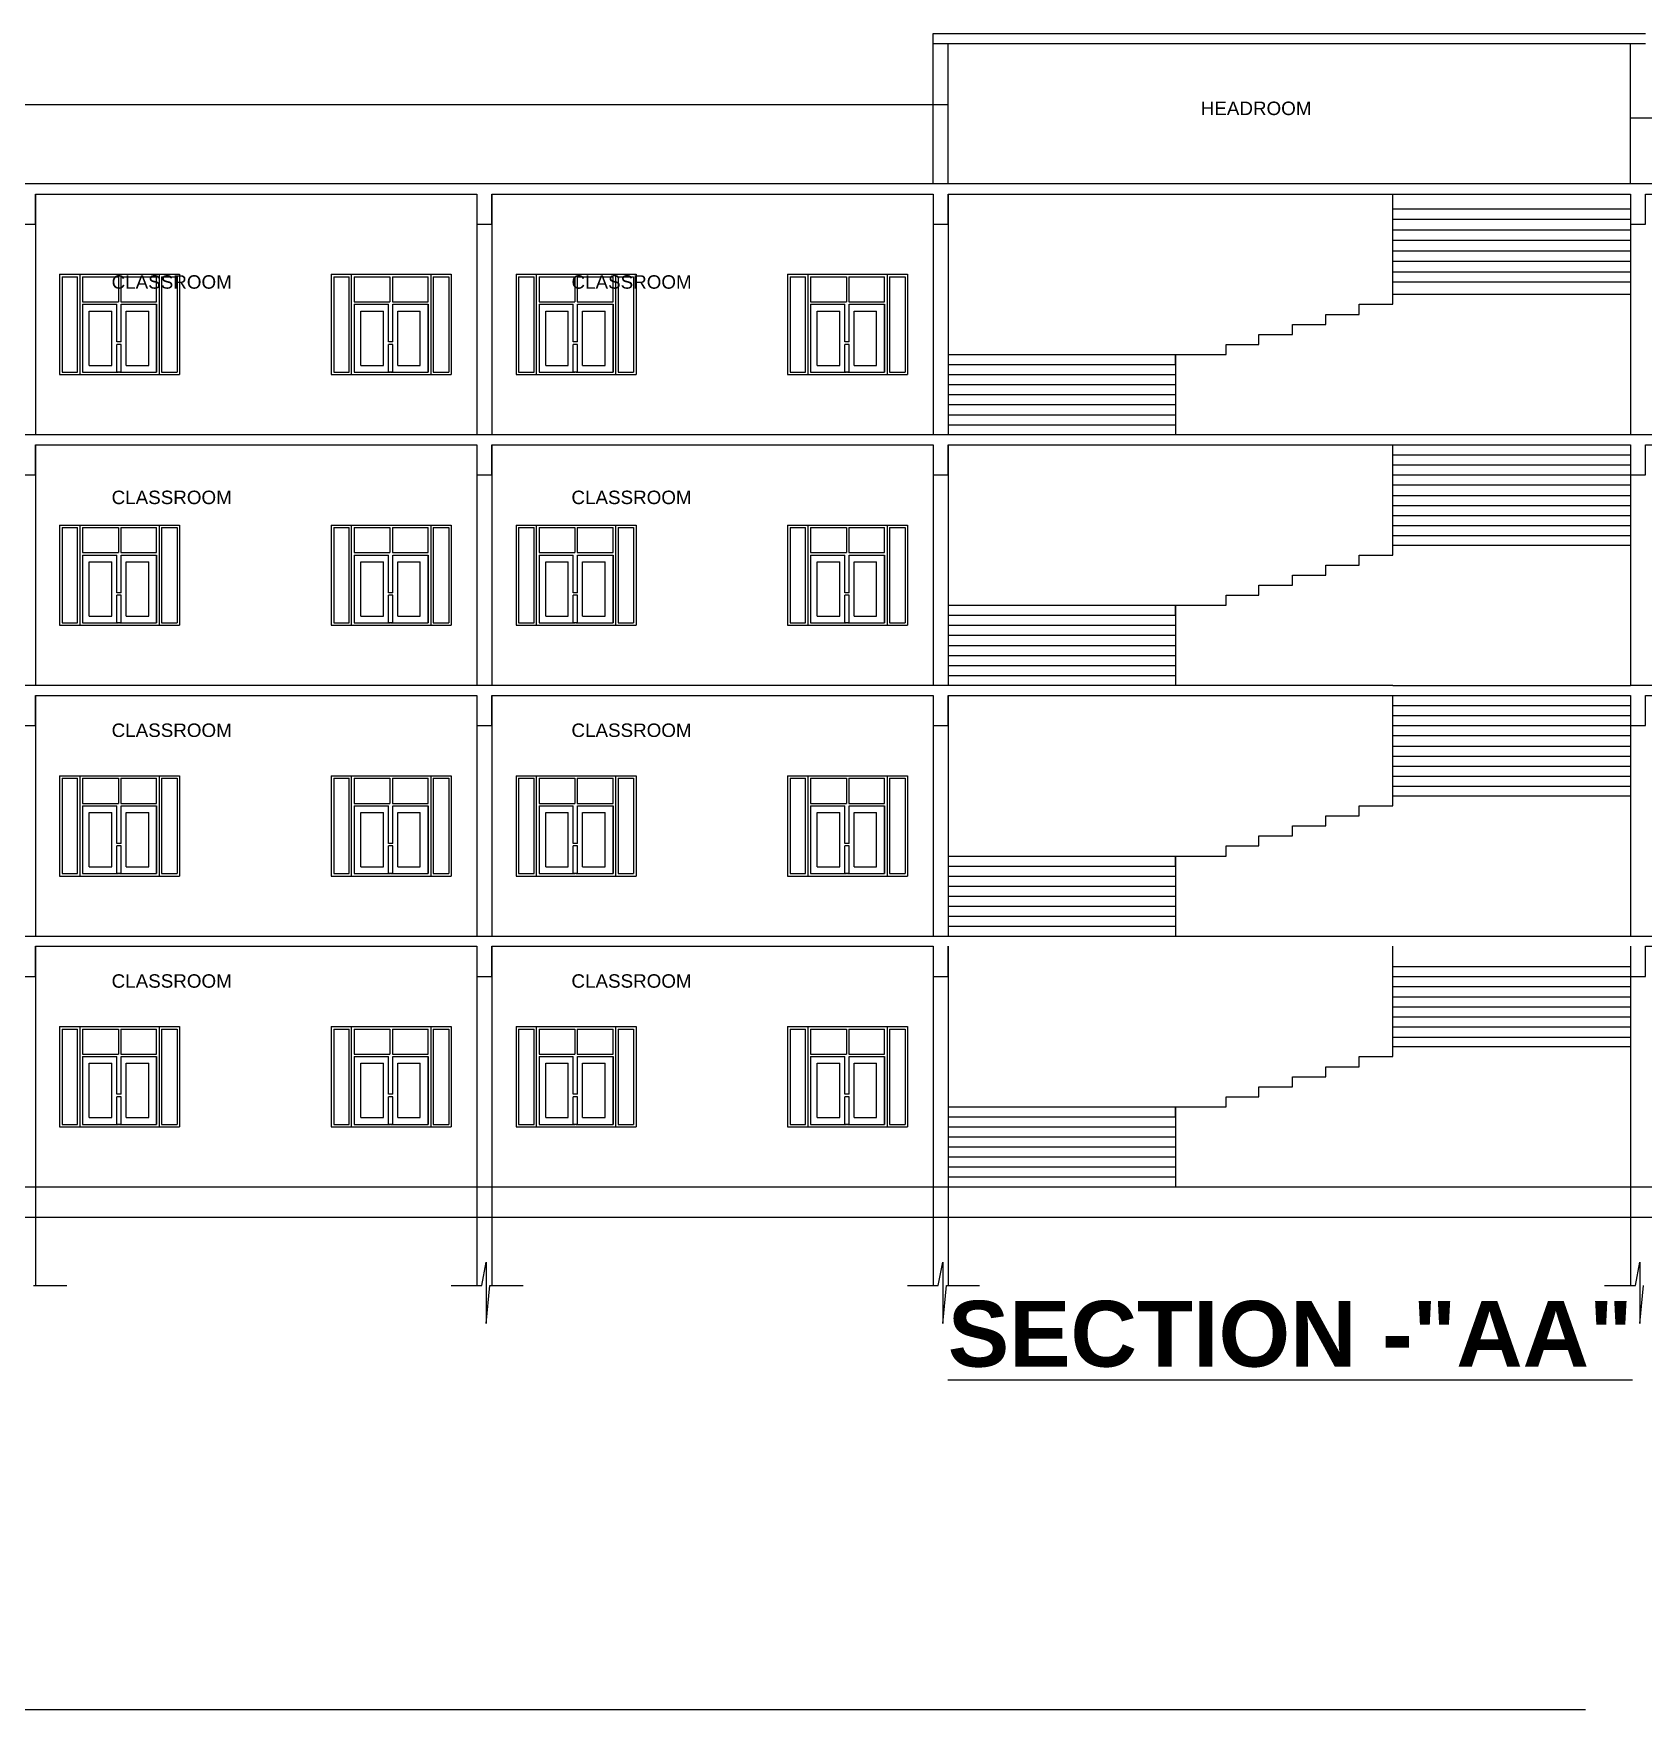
# Model space of a CAD drawing. Header units: metres. Extents: x -1744 to -758, y -4183 to -3914.
# Drawn here: x -857.56 to -833.1, y -4142.63 to -4117.16 of the extents above; entities that cross this region are included whole.
import ezdxf

# ---------------------------------------------------------------- set-up
doc = ezdxf.new("R2010")
doc.units = ezdxf.units.M
for name, color, linetype in [('B-FURNITURE', 22, 'Continuous'), ('TEXT', 7, 'Continuous'), ('TEXT @ 1', 7, 'Continuous'), ('WALL', 7, 'Continuous'), ('WINDOW', 215, 'Continuous')]:
    doc.layers.add(name, color=color, linetype=linetype)
doc.styles.add('STYLE1', font='arial.ttf')
doc.styles.add('TITLE', font='arialbd.ttf')

# ---------------------------------------------------------------- blocks, each defined once
blk = doc.blocks.new('A$C1C9B1590')
for p, q in [((761.594, 63.513), (761.594, 65.799)), ((761.594, 65.799), (772.414, 65.799)), ((761.594, 65.646), (772.414, 65.646)), ((761.822, 63.513), (761.822, 65.646)), ((772.185, 63.513), (772.185, 65.646)), ((747.954, 63.36), (747.954, 59.703)), ((754.659, 63.36), (754.659, 59.703)), ((754.888, 63.36), (754.888, 59.703)), ((761.594, 63.36), (761.593, 59.703)), ((761.822, 63.36), (761.822, 59.703)), ((768.574, 61.829), (768.574, 63.36)), ((772.185, 63.36), (772.185, 59.703)), ((768.574, 63.137), (772.185, 63.137)), ((768.574, 62.977), (772.185, 62.977)), ((768.574, 62.977), (772.185, 62.977)), ((768.574, 62.817), (772.185, 62.817)), ((768.574, 62.817), (772.185, 62.817)), ((768.574, 62.658), (772.185, 62.658)), ((768.574, 62.658), (772.185, 62.658)), ((768.574, 62.498), (772.185, 62.498)), ((768.574, 62.498), (772.185, 62.498)), ((768.574, 62.338), (772.185, 62.338)), ((768.574, 62.338), (772.185, 62.338)), ((768.574, 62.178), (772.185, 62.178)), ((768.574, 62.026), (772.185, 62.026)), ((761.822, 60.922), (765.277, 60.922)), ((765.277, 60.922), (765.277, 59.703)), ((761.822, 60.769), (765.277, 60.769)), ((761.822, 60.617), (765.277, 60.617)), ((761.822, 60.465), (765.277, 60.465)), ((761.822, 60.312), (765.277, 60.312)), ((761.822, 60.16), (765.277, 60.16)), ((761.822, 60.007), (765.277, 60.007)), ((761.822, 59.855), (765.277, 59.855)), ((747.954, 59.55), (747.954, 55.893)), ((754.659, 59.55), (754.659, 55.893)), ((754.888, 59.55), (754.888, 55.893)), ((761.593, 59.55), (761.593, 55.893)), ((761.822, 59.55), (761.822, 55.893)), ((768.574, 58.019), (768.574, 59.55)), ((768.574, 59.398), (772.185, 59.398)), ((772.185, 59.55), (772.185, 55.893)), ((768.574, 59.245), (772.185, 59.245)), ((768.574, 59.093), (772.185, 59.093)), ((768.574, 58.941), (772.185, 58.941)), ((768.574, 58.781), (772.185, 58.781)), ((768.574, 58.628), (772.185, 58.628)), ((768.574, 58.476), (772.185, 58.476)), ((768.574, 58.324), (772.185, 58.324)), ((768.574, 58.171), (772.185, 58.171)), ((761.822, 57.112), (765.277, 57.112)), ((765.277, 57.112), (765.277, 55.893)), ((761.822, 56.959), (765.277, 56.959)), ((761.822, 56.807), (765.277, 56.807)), ((761.822, 56.655), (765.277, 56.655)), ((761.822, 56.502), (765.277, 56.502)), ((761.822, 56.35), (765.277, 56.35)), ((761.822, 56.197), (765.277, 56.197)), ((761.822, 56.045), (765.277, 56.045)), ((768.574, 55.893), (772.185, 55.893)), ((747.954, 55.74), (747.954, 52.083)), ((754.659, 55.74), (754.659, 52.083)), ((754.888, 55.74), (754.888, 52.083)), ((761.593, 55.74), (761.593, 52.083)), ((761.822, 55.74), (761.822, 52.083)), ((761.822, 55.74), (768.574, 55.74)), ((768.574, 54.209), (768.574, 55.74)), ((768.574, 55.74), (772.185, 55.74)), ((768.574, 55.588), (772.185, 55.588)), ((772.185, 55.74), (772.185, 52.083)), ((768.574, 55.435), (772.185, 55.435)), ((768.574, 55.283), (772.185, 55.283)), ((768.574, 55.131), (772.185, 55.131)), ((768.574, 54.971), (772.185, 54.971)), ((768.574, 54.818), (772.185, 54.818)), ((768.574, 54.666), (772.185, 54.666)), ((768.574, 54.514), (772.185, 54.514)), ((768.574, 54.361), (772.185, 54.361)), ((761.822, 53.302), (765.277, 53.302)), ((765.277, 53.302), (765.277, 52.083)), ((761.822, 53.149), (765.277, 53.149)), ((761.822, 53.149), (761.822, 52.083)), ((761.822, 52.997), (765.277, 52.997)), ((761.822, 52.845), (765.277, 52.845)), ((761.822, 52.692), (765.277, 52.692)), ((761.822, 52.54), (765.277, 52.54)), ((761.822, 52.387), (765.277, 52.387)), ((761.822, 52.235), (765.277, 52.235)), ((713.892, 52.083), (822.401, 52.083)), ((747.954, 52.083), (754.659, 52.083)), ((754.888, 52.083), (761.593, 52.083)), ((761.822, 52.083), (772.185, 52.083)), ((747.954, 51.93), (747.954, 46.778)), ((754.659, 51.93), (754.659, 46.778)), ((754.888, 51.93), (754.888, 46.778)), ((761.593, 51.93), (761.593, 46.778)), ((761.822, 51.93), (761.822, 46.778)), ((768.574, 50.399), (768.574, 51.93)), ((772.185, 51.93), (772.185, 46.778)), ((768.574, 51.625), (772.185, 51.625)), ((768.574, 51.473), (772.185, 51.473)), ((768.574, 51.321), (772.185, 51.321)), ((768.574, 51.161), (772.185, 51.161)), ((768.574, 51.008), (772.185, 51.008)), ((768.574, 50.856), (772.185, 50.856)), ((768.574, 50.704), (772.185, 50.704)), ((768.574, 50.551), (772.185, 50.551)), ((761.822, 49.492), (765.277, 49.492)), ((765.277, 49.492), (765.277, 48.273)), ((761.822, 49.339), (765.277, 49.339)), ((761.822, 49.339), (761.822, 48.273)), ((761.822, 49.187), (765.277, 49.187)), ((761.822, 49.035), (765.277, 49.035)), ((761.822, 48.882), (765.277, 48.882)), ((761.822, 48.73), (765.277, 48.73)), ((761.822, 48.577), (765.277, 48.577)), ((761.822, 48.425), (765.277, 48.425)), ((713.892, 48.273), (822.401, 48.273)), ((747.954, 48.273), (754.659, 48.273)), ((754.888, 48.273), (761.593, 48.273)), ((761.822, 48.273), (772.185, 48.273)), ((711.176, 47.813), (822.172, 47.813)), ((754.736, 46.778), (754.804, 47.133)), ((754.804, 47.133), (754.804, 46.197)), ((761.671, 46.778), (761.738, 47.133)), ((761.738, 47.133), (761.738, 46.197)), ((772.262, 46.778), (772.33, 47.133)), ((772.33, 47.133), (772.33, 46.197)), ((747.925, 46.778), (748.431, 46.778)), ((754.268, 46.778), (754.736, 46.778)), ((754.804, 46.197), (754.858, 46.778)), ((754.859, 46.778), (755.365, 46.778)), ((761.202, 46.778), (761.671, 46.778)), ((761.738, 46.197), (761.793, 46.778)), ((761.793, 46.778), (762.299, 46.778)), ((771.794, 46.778), (772.262, 46.778)), ((772.33, 46.197), (772.384, 46.778)), ((712.984, 40.334), (771.505, 40.334))]:
    blk.add_line(p, q)
for points in [[(761.822, 64.713), (720.217, 64.713)], [(815.848, 64.513), (772.185, 64.513)], [(747.725, 62.903), (747.954, 62.903), (747.954, 63.36), (754.659, 63.36), (754.659, 62.903), (754.888, 62.903), (754.888, 63.36), (761.594, 63.36), (761.594, 62.903), (761.822, 62.903), (761.822, 63.36), (772.185, 63.36), (772.185, 62.903), (772.414, 62.903), (772.414, 63.36), (777.672, 63.36), (777.672, 62.903), (777.9, 62.903), (777.9, 63.36), (784.606, 63.36), (784.606, 62.903), (784.835, 62.903)], [(747.725, 62.903), (747.954, 62.903), (747.954, 63.36), (754.659, 63.36), (754.659, 62.903), (754.888, 62.903), (754.888, 63.36), (761.594, 63.36), (761.594, 62.903), (761.822, 62.903), (761.822, 63.36), (772.185, 63.36), (772.185, 62.903), (772.414, 62.903), (772.414, 63.36), (777.672, 63.36), (777.672, 62.903), (777.9, 62.903), (777.9, 63.36), (784.606, 63.36), (784.606, 62.903), (784.835, 62.903)], [(812.571, 63.513), (713.664, 63.513)], [(816.077, 63.513), (713.664, 63.513)], [(765.277, 60.769), (765.277, 60.922), (766.042, 60.922), (766.042, 61.074), (766.542, 61.074), (766.542, 61.227), (767.05, 61.227), (767.05, 61.379), (767.558, 61.379), (767.558, 61.531), (768.066, 61.531), (768.066, 61.684), (768.574, 61.684), (768.574, 61.836), (772.185, 61.836)], [(812.571, 59.703), (713.664, 59.703)], [(747.725, 59.093), (747.954, 59.093), (747.954, 59.55), (754.659, 59.55), (754.659, 59.093), (754.888, 59.093), (754.888, 59.55), (761.593, 59.55), (761.593, 59.093), (761.822, 59.093), (761.822, 59.55), (772.185, 59.55), (772.185, 59.093), (772.414, 59.093), (772.414, 59.55), (777.672, 59.55), (777.672, 59.093), (777.9, 59.093), (777.9, 59.55), (784.606, 59.55), (784.606, 59.093), (784.834, 59.093)], [(765.277, 56.959), (765.277, 57.112), (766.042, 57.112), (766.042, 57.264), (766.542, 57.264), (766.542, 57.417), (767.05, 57.417), (767.05, 57.569), (767.558, 57.569), (767.558, 57.721), (768.066, 57.721), (768.066, 57.874), (768.574, 57.874), (768.574, 58.026), (772.185, 58.026)], [(747.725, 55.283), (747.954, 55.283), (747.954, 55.74), (754.659, 55.74), (754.659, 55.283), (754.888, 55.283), (754.888, 55.74), (761.593, 55.74), (761.593, 55.283), (761.822, 55.283), (761.822, 55.74)], [(768.574, 55.893), (713.664, 55.893)], [(812.571, 55.893), (772.185, 55.893)], [(772.185, 55.74), (772.185, 55.283), (772.414, 55.283), (772.414, 55.74), (777.672, 55.74), (777.672, 55.283), (777.9, 55.283), (777.9, 55.74), (784.606, 55.74), (784.606, 55.283), (784.834, 55.283)], [(765.277, 53.149), (765.277, 53.302), (766.042, 53.302), (766.042, 53.454), (766.542, 53.454), (766.542, 53.607), (767.05, 53.607), (767.05, 53.759), (767.558, 53.759), (767.558, 53.911), (768.066, 53.911), (768.066, 54.064), (768.574, 54.064), (768.574, 54.216), (772.185, 54.216)], [(747.725, 51.473), (747.954, 51.473), (747.954, 51.93), (754.659, 51.93), (754.659, 51.473), (754.888, 51.473), (754.888, 51.93), (761.593, 51.93), (761.593, 51.473), (761.822, 51.473), (761.822, 51.93)], [(772.185, 51.93), (772.185, 51.473), (772.414, 51.473), (772.414, 51.93), (777.672, 51.93), (777.672, 51.473), (777.9, 51.473), (777.9, 51.93), (784.606, 51.93), (784.606, 51.473), (784.834, 51.473)], [(765.277, 49.339), (765.277, 49.492), (766.042, 49.492), (766.042, 49.644), (766.542, 49.644), (766.542, 49.797), (767.05, 49.797), (767.05, 49.949), (767.558, 49.949), (767.558, 50.101), (768.066, 50.101), (768.066, 50.254), (768.574, 50.254), (768.574, 50.406), (772.185, 50.406)]]:
    blk.add_lwpolyline(points)
at = {"layer": 'B-FURNITURE'}
for p, q in [((747.954, 63.36), (747.954, 62.903)), ((754.659, 63.36), (754.659, 62.903)), ((754.888, 63.36), (754.888, 62.903)), ((761.594, 63.36), (761.594, 62.903)), ((761.822, 63.36), (761.822, 62.903))]:
    blk.add_line(p, q, dxfattribs=at)
at = {"layer": 'WINDOW'}
for p, q in [((748.321, 62.141), (748.321, 60.617)), ((748.321, 62.141), (750.144, 62.141)), ((748.632, 60.617), (748.632, 62.141)), ((748.632, 62.141), (750.144, 62.141)), ((749.833, 62.141), (749.833, 60.617)), ((750.144, 62.141), (750.144, 60.617)), ((752.447, 62.141), (754.27, 62.141)), ((752.447, 62.141), (752.447, 60.617)), ((752.758, 60.617), (752.758, 62.141)), ((752.758, 62.141), (754.27, 62.141)), ((753.959, 62.141), (753.959, 60.617)), ((754.27, 62.141), (754.27, 60.617)), ((755.255, 62.141), (755.255, 60.617)), ((755.255, 62.141), (757.078, 62.141)), ((755.567, 60.617), (755.567, 62.141)), ((755.567, 62.141), (757.078, 62.141)), ((756.767, 62.141), (756.767, 60.617)), ((757.078, 62.141), (757.078, 60.617)), ((759.381, 62.141), (759.381, 60.617)), ((759.381, 62.141), (761.204, 62.141)), ((759.693, 60.617), (759.693, 62.141)), ((759.693, 62.141), (761.204, 62.141)), ((760.893, 62.141), (760.893, 60.617)), ((761.204, 62.141), (761.204, 60.617)), ((748.359, 62.103), (748.359, 60.655)), ((748.359, 62.103), (748.594, 62.103)), ((748.594, 60.655), (748.594, 62.103)), ((748.671, 62.103), (748.671, 61.722)), ((748.671, 62.103), (749.213, 62.103)), ((749.213, 62.103), (749.213, 61.722)), ((749.252, 62.103), (749.794, 62.103)), ((749.252, 62.103), (749.252, 61.722)), ((749.794, 61.722), (749.794, 62.103)), ((749.833, 62.103), (749.833, 61.474)), ((749.871, 62.103), (750.106, 62.103)), ((749.871, 62.103), (749.871, 60.655)), ((750.106, 62.103), (750.106, 60.655)), ((752.485, 62.103), (752.72, 62.103)), ((752.485, 62.103), (752.485, 60.655)), ((752.72, 60.655), (752.72, 62.103)), ((752.796, 62.103), (753.339, 62.103)), ((752.796, 62.103), (752.796, 61.722)), ((753.339, 62.103), (753.339, 61.722)), ((753.377, 62.103), (753.92, 62.103)), ((753.377, 62.103), (753.377, 61.722)), ((753.92, 61.722), (753.92, 62.103)), ((753.959, 62.103), (753.959, 61.474)), ((753.997, 62.103), (754.232, 62.103)), ((753.997, 62.103), (753.997, 60.655)), ((754.232, 62.103), (754.232, 60.655)), ((755.294, 62.103), (755.294, 60.655)), ((755.294, 62.103), (755.529, 62.103)), ((755.529, 60.655), (755.529, 62.103)), ((755.605, 62.103), (755.605, 61.722)), ((755.605, 62.103), (756.148, 62.103)), ((756.148, 62.103), (756.148, 61.722)), ((756.186, 62.103), (756.729, 62.103)), ((756.186, 62.103), (756.186, 61.722)), ((756.729, 61.722), (756.729, 62.103)), ((756.767, 62.103), (756.767, 61.474)), ((756.805, 62.103), (757.04, 62.103)), ((756.805, 62.103), (756.805, 60.655)), ((757.04, 62.103), (757.04, 60.655)), ((759.42, 62.103), (759.42, 60.655)), ((759.42, 62.103), (759.654, 62.103)), ((759.654, 60.655), (759.654, 62.103)), ((759.731, 62.103), (759.731, 61.722)), ((759.731, 62.103), (760.274, 62.103)), ((760.274, 62.103), (760.274, 61.722)), ((760.312, 62.103), (760.855, 62.103)), ((760.312, 62.103), (760.312, 61.722)), ((760.855, 61.722), (760.855, 62.103)), ((760.893, 62.103), (760.893, 61.474)), ((760.931, 62.103), (761.166, 62.103)), ((760.931, 62.103), (760.931, 60.655)), ((761.166, 62.103), (761.166, 60.655)), ((748.671, 61.722), (749.213, 61.722)), ((748.671, 61.684), (748.671, 60.655)), ((748.671, 61.684), (749.191, 61.684)), ((749.191, 61.112), (749.191, 61.684)), ((749.252, 61.722), (749.794, 61.722)), ((749.255, 61.112), (749.255, 61.684)), ((749.255, 61.684), (749.794, 61.684)), ((749.794, 60.655), (749.794, 61.684)), ((749.794, 61.684), (749.794, 60.655)), ((752.796, 61.722), (753.339, 61.722)), ((752.796, 61.684), (753.317, 61.684)), ((752.796, 61.684), (752.796, 60.655)), ((753.317, 61.112), (753.317, 61.684)), ((753.377, 61.722), (753.92, 61.722)), ((753.381, 61.112), (753.381, 61.684)), ((753.381, 61.684), (753.92, 61.684)), ((753.92, 61.684), (753.92, 60.655)), ((753.92, 60.655), (753.92, 61.684)), ((755.605, 61.722), (756.148, 61.722)), ((755.605, 61.684), (756.125, 61.684)), ((755.605, 61.684), (755.605, 60.655)), ((756.125, 61.112), (756.125, 61.684)), ((756.186, 61.722), (756.729, 61.722)), ((756.189, 61.112), (756.189, 61.684)), ((756.189, 61.684), (756.729, 61.684)), ((756.729, 61.684), (756.729, 60.655)), ((756.729, 60.655), (756.729, 61.684)), ((759.731, 61.722), (760.274, 61.722)), ((759.731, 61.684), (760.251, 61.684)), ((759.731, 61.684), (759.731, 60.655)), ((760.251, 61.112), (760.251, 61.684)), ((760.312, 61.722), (760.855, 61.722)), ((760.315, 61.112), (760.315, 61.684)), ((760.315, 61.684), (760.855, 61.684)), ((760.855, 61.684), (760.855, 60.655)), ((760.855, 60.655), (760.855, 61.684)), ((748.772, 60.757), (748.772, 61.582)), ((748.772, 61.582), (749.115, 61.582)), ((749.115, 60.757), (749.115, 61.582)), ((749.331, 61.582), (749.674, 61.582)), ((749.331, 60.757), (749.331, 61.582)), ((749.674, 60.757), (749.674, 61.582)), ((752.898, 61.582), (753.241, 61.582)), ((752.898, 60.757), (752.898, 61.582)), ((753.241, 60.757), (753.241, 61.582)), ((753.457, 60.757), (753.457, 61.582)), ((753.457, 61.582), (753.8, 61.582)), ((753.8, 60.757), (753.8, 61.582)), ((755.706, 60.757), (755.706, 61.582)), ((755.706, 61.582), (756.049, 61.582)), ((756.049, 60.757), (756.049, 61.582)), ((756.265, 60.757), (756.265, 61.582)), ((756.265, 61.582), (756.608, 61.582)), ((756.608, 60.757), (756.608, 61.582)), ((759.832, 61.582), (760.175, 61.582)), ((759.832, 60.757), (759.832, 61.582)), ((760.175, 60.757), (760.175, 61.582)), ((760.391, 60.757), (760.391, 61.582)), ((760.391, 61.582), (760.734, 61.582)), ((760.734, 60.757), (760.734, 61.582)), ((749.255, 61.112), (749.191, 61.112)), ((749.255, 61.074), (749.191, 61.074)), ((749.191, 60.655), (749.191, 61.074)), ((749.255, 60.655), (749.255, 61.074)), ((753.381, 61.112), (753.317, 61.112)), ((753.381, 61.074), (753.317, 61.074)), ((753.317, 60.655), (753.317, 61.074)), ((753.381, 60.655), (753.381, 61.074)), ((756.189, 61.112), (756.125, 61.112)), ((756.189, 61.074), (756.125, 61.074)), ((756.125, 60.655), (756.125, 61.074)), ((756.189, 60.655), (756.189, 61.074)), ((760.315, 61.112), (760.251, 61.112)), ((760.315, 61.074), (760.251, 61.074)), ((760.251, 60.655), (760.251, 61.074)), ((760.315, 60.655), (760.315, 61.074)), ((748.321, 60.617), (749.109, 60.617)), ((748.321, 60.617), (750.144, 60.617)), ((748.359, 60.655), (748.594, 60.655)), ((748.632, 60.617), (750.144, 60.617)), ((748.671, 60.655), (749.217, 60.655)), ((748.772, 60.757), (749.115, 60.757)), ((749.255, 60.655), (749.191, 60.655)), ((749.252, 60.655), (749.191, 60.655)), ((749.255, 60.655), (749.213, 60.655)), ((749.229, 60.655), (749.794, 60.655)), ((749.331, 60.757), (749.674, 60.757)), ((749.871, 60.655), (750.106, 60.655)), ((752.447, 60.617), (753.235, 60.617)), ((752.447, 60.617), (754.27, 60.617)), ((752.485, 60.655), (752.72, 60.655)), ((752.758, 60.617), (754.27, 60.617)), ((752.796, 60.655), (753.343, 60.655)), ((752.898, 60.757), (753.241, 60.757)), ((753.381, 60.655), (753.317, 60.655)), ((753.377, 60.655), (753.317, 60.655)), ((753.381, 60.655), (753.339, 60.655)), ((753.355, 60.655), (753.92, 60.655)), ((753.457, 60.757), (753.8, 60.757)), ((753.997, 60.655), (754.232, 60.655)), ((755.255, 60.617), (756.043, 60.617)), ((755.255, 60.617), (757.078, 60.617)), ((755.294, 60.655), (755.529, 60.655)), ((755.567, 60.617), (757.078, 60.617)), ((755.605, 60.655), (756.151, 60.655)), ((755.706, 60.757), (756.049, 60.757)), ((756.189, 60.655), (756.125, 60.655)), ((756.186, 60.655), (756.125, 60.655)), ((756.189, 60.655), (756.148, 60.655)), ((756.164, 60.655), (756.729, 60.655)), ((756.265, 60.757), (756.608, 60.757)), ((756.805, 60.655), (757.04, 60.655)), ((759.381, 60.617), (760.169, 60.617)), ((759.381, 60.617), (761.204, 60.617)), ((759.42, 60.655), (759.654, 60.655)), ((759.693, 60.617), (761.204, 60.617)), ((759.731, 60.655), (760.277, 60.655)), ((759.832, 60.757), (760.175, 60.757)), ((760.315, 60.655), (760.251, 60.655)), ((760.312, 60.655), (760.251, 60.655)), ((760.315, 60.655), (760.274, 60.655)), ((760.289, 60.655), (760.855, 60.655)), ((760.391, 60.757), (760.734, 60.757)), ((760.931, 60.655), (761.166, 60.655)), ((748.321, 58.331), (748.321, 56.807)), ((748.321, 58.331), (750.144, 58.331)), ((748.632, 56.807), (748.632, 58.331)), ((748.632, 58.331), (750.144, 58.331)), ((749.833, 58.331), (749.833, 56.807)), ((750.144, 58.331), (750.144, 56.807)), ((752.447, 58.331), (752.447, 56.807)), ((752.447, 58.331), (754.27, 58.331)), ((752.758, 56.807), (752.758, 58.331)), ((752.758, 58.331), (754.27, 58.331)), ((753.959, 58.331), (753.959, 56.807)), ((754.27, 58.331), (754.27, 56.807)), ((755.255, 58.331), (755.255, 56.807)), ((755.255, 58.331), (757.078, 58.331)), ((755.567, 56.807), (755.567, 58.331)), ((755.567, 58.331), (757.078, 58.331)), ((756.767, 58.331), (756.767, 56.807)), ((757.078, 58.331), (757.078, 56.807)), ((759.381, 58.331), (759.381, 56.807)), ((759.381, 58.331), (761.204, 58.331)), ((759.693, 56.807), (759.693, 58.331)), ((759.693, 58.331), (761.204, 58.331)), ((760.893, 58.331), (760.893, 56.807)), ((761.204, 58.331), (761.204, 56.807)), ((748.359, 58.293), (748.359, 56.845)), ((748.359, 58.293), (748.594, 58.293)), ((748.594, 56.845), (748.594, 58.293)), ((748.671, 58.293), (749.213, 58.293)), ((748.671, 58.293), (748.671, 57.912)), ((749.213, 58.293), (749.213, 57.912)), ((749.252, 58.293), (749.794, 58.293)), ((749.252, 58.293), (749.252, 57.912)), ((749.794, 57.912), (749.794, 58.293)), ((749.833, 58.293), (749.833, 57.664)), ((749.871, 58.293), (749.871, 56.845)), ((749.871, 58.293), (750.106, 58.293)), ((750.106, 58.293), (750.106, 56.845)), ((752.485, 58.293), (752.72, 58.293)), ((752.485, 58.293), (752.485, 56.845)), ((752.72, 56.845), (752.72, 58.293)), ((752.796, 58.293), (753.339, 58.293)), ((752.796, 58.293), (752.796, 57.912)), ((753.339, 58.293), (753.339, 57.912)), ((753.377, 58.293), (753.377, 57.912)), ((753.377, 58.293), (753.92, 58.293)), ((753.92, 57.912), (753.92, 58.293)), ((753.959, 58.293), (753.959, 57.664)), ((753.997, 58.293), (753.997, 56.845)), ((753.997, 58.293), (754.232, 58.293)), ((754.232, 58.293), (754.232, 56.845)), ((755.294, 58.293), (755.529, 58.293)), ((755.294, 58.293), (755.294, 56.845)), ((755.529, 56.845), (755.529, 58.293)), ((755.605, 58.293), (756.148, 58.293)), ((755.605, 58.293), (755.605, 57.912)), ((756.148, 58.293), (756.148, 57.912)), ((756.186, 58.293), (756.729, 58.293)), ((756.186, 58.293), (756.186, 57.912)), ((756.729, 57.912), (756.729, 58.293)), ((756.767, 58.293), (756.767, 57.664)), ((756.805, 58.293), (757.04, 58.293)), ((756.805, 58.293), (756.805, 56.845)), ((757.04, 58.293), (757.04, 56.845)), ((759.42, 58.293), (759.654, 58.293)), ((759.42, 58.293), (759.42, 56.845)), ((759.654, 56.845), (759.654, 58.293)), ((759.731, 58.293), (759.731, 57.912)), ((759.731, 58.293), (760.274, 58.293)), ((760.274, 58.293), (760.274, 57.912)), ((760.312, 58.293), (760.312, 57.912)), ((760.312, 58.293), (760.855, 58.293)), ((760.855, 57.912), (760.855, 58.293)), ((760.893, 58.293), (760.893, 57.664)), ((760.931, 58.293), (761.166, 58.293)), ((760.931, 58.293), (760.931, 56.845)), ((761.166, 58.293), (761.166, 56.845)), ((748.671, 57.912), (749.213, 57.912)), ((748.671, 57.874), (749.191, 57.874)), ((748.671, 57.874), (748.671, 56.845)), ((749.191, 57.302), (749.191, 57.874)), ((749.252, 57.912), (749.794, 57.912)), ((749.255, 57.302), (749.255, 57.874)), ((749.255, 57.874), (749.794, 57.874)), ((749.794, 56.845), (749.794, 57.874)), ((749.794, 57.874), (749.794, 56.845)), ((752.796, 57.912), (753.339, 57.912)), ((752.796, 57.874), (753.317, 57.874)), ((752.796, 57.874), (752.796, 56.845)), ((753.317, 57.302), (753.317, 57.874)), ((753.377, 57.912), (753.92, 57.912)), ((753.381, 57.302), (753.381, 57.874)), ((753.381, 57.874), (753.92, 57.874)), ((753.92, 57.874), (753.92, 56.845)), ((753.92, 56.845), (753.92, 57.874)), ((755.605, 57.912), (756.148, 57.912)), ((755.605, 57.874), (756.125, 57.874)), ((755.605, 57.874), (755.605, 56.845)), ((756.125, 57.302), (756.125, 57.874)), ((756.186, 57.912), (756.729, 57.912)), ((756.189, 57.874), (756.729, 57.874)), ((756.189, 57.302), (756.189, 57.874)), ((756.729, 56.845), (756.729, 57.874)), ((756.729, 57.874), (756.729, 56.845)), ((759.731, 57.912), (760.274, 57.912)), ((759.731, 57.874), (760.251, 57.874)), ((759.731, 57.874), (759.731, 56.845)), ((760.251, 57.302), (760.251, 57.874)), ((760.312, 57.912), (760.855, 57.912)), ((760.315, 57.874), (760.855, 57.874)), ((760.315, 57.302), (760.315, 57.874)), ((760.855, 57.874), (760.855, 56.845)), ((760.855, 56.845), (760.855, 57.874)), ((748.772, 57.772), (749.115, 57.772)), ((748.772, 56.947), (748.772, 57.772)), ((749.115, 56.947), (749.115, 57.772)), ((749.331, 56.947), (749.331, 57.772)), ((749.331, 57.772), (749.674, 57.772)), ((749.674, 56.947), (749.674, 57.772)), ((752.898, 56.947), (752.898, 57.772)), ((752.898, 57.772), (753.241, 57.772)), ((753.241, 56.947), (753.241, 57.772)), ((753.457, 57.772), (753.8, 57.772)), ((753.457, 56.947), (753.457, 57.772)), ((753.8, 56.947), (753.8, 57.772)), ((755.706, 57.772), (756.049, 57.772)), ((755.706, 56.947), (755.706, 57.772)), ((756.049, 56.947), (756.049, 57.772)), ((756.265, 57.772), (756.608, 57.772)), ((756.265, 56.947), (756.265, 57.772)), ((756.608, 56.947), (756.608, 57.772)), ((759.832, 57.772), (760.175, 57.772)), ((759.832, 56.947), (759.832, 57.772)), ((760.175, 56.947), (760.175, 57.772)), ((760.391, 56.947), (760.391, 57.772)), ((760.391, 57.772), (760.734, 57.772)), ((760.734, 56.947), (760.734, 57.772)), ((749.255, 57.302), (749.191, 57.302)), ((753.381, 57.302), (753.317, 57.302)), ((756.189, 57.302), (756.125, 57.302)), ((760.315, 57.302), (760.251, 57.302)), ((749.255, 57.264), (749.191, 57.264)), ((749.191, 56.845), (749.191, 57.264)), ((749.255, 56.845), (749.255, 57.264)), ((753.381, 57.264), (753.317, 57.264)), ((753.317, 56.845), (753.317, 57.264)), ((753.381, 56.845), (753.381, 57.264)), ((756.189, 57.264), (756.125, 57.264)), ((756.125, 56.845), (756.125, 57.264)), ((756.189, 56.845), (756.189, 57.264)), ((760.315, 57.264), (760.251, 57.264)), ((760.251, 56.845), (760.251, 57.264)), ((760.315, 56.845), (760.315, 57.264)), ((748.321, 56.807), (749.109, 56.807)), ((748.321, 56.807), (750.144, 56.807)), ((748.359, 56.845), (748.594, 56.845)), ((748.632, 56.807), (750.144, 56.807)), ((748.671, 56.845), (749.217, 56.845)), ((748.772, 56.947), (749.115, 56.947)), ((749.255, 56.845), (749.191, 56.845)), ((749.252, 56.845), (749.191, 56.845)), ((749.255, 56.845), (749.213, 56.845)), ((749.229, 56.845), (749.794, 56.845)), ((749.331, 56.947), (749.674, 56.947)), ((749.871, 56.845), (750.106, 56.845)), ((752.447, 56.807), (753.235, 56.807)), ((752.447, 56.807), (754.27, 56.807)), ((752.485, 56.845), (752.72, 56.845)), ((752.758, 56.807), (754.27, 56.807)), ((752.796, 56.845), (753.343, 56.845)), ((752.898, 56.947), (753.241, 56.947)), ((753.381, 56.845), (753.317, 56.845)), ((753.377, 56.845), (753.317, 56.845)), ((753.381, 56.845), (753.339, 56.845)), ((753.355, 56.845), (753.92, 56.845)), ((753.457, 56.947), (753.8, 56.947)), ((753.997, 56.845), (754.232, 56.845)), ((755.255, 56.807), (756.043, 56.807)), ((755.255, 56.807), (757.078, 56.807)), ((755.294, 56.845), (755.529, 56.845)), ((755.567, 56.807), (757.078, 56.807)), ((755.605, 56.845), (756.151, 56.845)), ((755.706, 56.947), (756.049, 56.947)), ((756.189, 56.845), (756.125, 56.845)), ((756.186, 56.845), (756.125, 56.845)), ((756.189, 56.845), (756.148, 56.845)), ((756.164, 56.845), (756.729, 56.845)), ((756.265, 56.947), (756.608, 56.947)), ((756.805, 56.845), (757.04, 56.845)), ((759.381, 56.807), (760.169, 56.807)), ((759.381, 56.807), (761.204, 56.807)), ((759.42, 56.845), (759.654, 56.845)), ((759.693, 56.807), (761.204, 56.807)), ((759.731, 56.845), (760.277, 56.845)), ((759.832, 56.947), (760.175, 56.947)), ((760.315, 56.845), (760.251, 56.845)), ((760.312, 56.845), (760.251, 56.845)), ((760.315, 56.845), (760.274, 56.845)), ((760.289, 56.845), (760.855, 56.845)), ((760.391, 56.947), (760.734, 56.947)), ((760.931, 56.845), (761.166, 56.845)), ((748.321, 54.521), (748.321, 52.997)), ((748.321, 54.521), (750.144, 54.521)), ((748.632, 52.997), (748.632, 54.521)), ((748.632, 54.521), (750.144, 54.521)), ((749.833, 54.521), (749.833, 52.997)), ((750.144, 54.521), (750.144, 52.997)), ((752.447, 54.521), (752.447, 52.997)), ((752.447, 54.521), (754.27, 54.521)), ((752.758, 52.997), (752.758, 54.521)), ((752.758, 54.521), (754.27, 54.521)), ((753.959, 54.521), (753.959, 52.997)), ((754.27, 54.521), (754.27, 52.997)), ((755.255, 54.521), (755.255, 52.997)), ((755.255, 54.521), (757.078, 54.521)), ((755.567, 52.997), (755.567, 54.521)), ((755.567, 54.521), (757.078, 54.521)), ((756.767, 54.521), (756.767, 52.997)), ((757.078, 54.521), (757.078, 52.997)), ((759.381, 54.521), (759.381, 52.997)), ((759.381, 54.521), (761.204, 54.521)), ((759.693, 52.997), (759.693, 54.521)), ((759.693, 54.521), (761.204, 54.521)), ((760.893, 54.521), (760.893, 52.997)), ((761.204, 54.521), (761.204, 52.997)), ((748.359, 54.483), (748.359, 53.035)), ((748.359, 54.483), (748.594, 54.483)), ((748.594, 53.035), (748.594, 54.483)), ((748.671, 54.483), (749.213, 54.483)), ((748.671, 54.483), (748.671, 54.102)), ((749.213, 54.483), (749.213, 54.102)), ((749.252, 54.483), (749.794, 54.483)), ((749.252, 54.483), (749.252, 54.102)), ((749.794, 54.102), (749.794, 54.483)), ((749.833, 54.483), (749.833, 53.854)), ((749.871, 54.483), (749.871, 53.035)), ((749.871, 54.483), (750.106, 54.483)), ((750.106, 54.483), (750.106, 53.035)), ((752.485, 54.483), (752.485, 53.035)), ((752.485, 54.483), (752.72, 54.483)), ((752.72, 53.035), (752.72, 54.483)), ((752.796, 54.483), (753.339, 54.483)), ((752.796, 54.483), (752.796, 54.102)), ((753.339, 54.483), (753.339, 54.102)), ((753.377, 54.483), (753.92, 54.483)), ((753.377, 54.483), (753.377, 54.102)), ((753.92, 54.102), (753.92, 54.483)), ((753.959, 54.483), (753.959, 53.854)), ((753.997, 54.483), (754.232, 54.483)), ((753.997, 54.483), (753.997, 53.035)), ((754.232, 54.483), (754.232, 53.035)), ((755.294, 54.483), (755.294, 53.035)), ((755.294, 54.483), (755.529, 54.483)), ((755.529, 53.035), (755.529, 54.483)), ((755.605, 54.483), (755.605, 54.102)), ((755.605, 54.483), (756.148, 54.483)), ((756.148, 54.483), (756.148, 54.102)), ((756.186, 54.483), (756.729, 54.483)), ((756.186, 54.483), (756.186, 54.102)), ((756.729, 54.102), (756.729, 54.483)), ((756.767, 54.483), (756.767, 53.854)), ((756.805, 54.483), (757.04, 54.483)), ((756.805, 54.483), (756.805, 53.035)), ((757.04, 54.483), (757.04, 53.035)), ((759.42, 54.483), (759.42, 53.035)), ((759.42, 54.483), (759.654, 54.483)), ((759.654, 53.035), (759.654, 54.483)), ((759.731, 54.483), (759.731, 54.102)), ((759.731, 54.483), (760.274, 54.483)), ((760.274, 54.483), (760.274, 54.102)), ((760.312, 54.483), (760.855, 54.483)), ((760.312, 54.483), (760.312, 54.102)), ((760.855, 54.102), (760.855, 54.483)), ((760.893, 54.483), (760.893, 53.854)), ((760.931, 54.483), (761.166, 54.483)), ((760.931, 54.483), (760.931, 53.035)), ((761.166, 54.483), (761.166, 53.035)), ((748.671, 54.102), (749.213, 54.102)), ((748.671, 54.064), (749.191, 54.064)), ((748.671, 54.064), (748.671, 53.035)), ((749.191, 53.492), (749.191, 54.064)), ((749.252, 54.102), (749.794, 54.102)), ((749.255, 53.492), (749.255, 54.064)), ((749.255, 54.064), (749.794, 54.064)), ((749.794, 54.064), (749.794, 53.035)), ((749.794, 53.035), (749.794, 54.064)), ((752.796, 54.102), (753.339, 54.102)), ((752.796, 54.064), (753.317, 54.064)), ((752.796, 54.064), (752.796, 53.035)), ((753.317, 53.492), (753.317, 54.064)), ((753.377, 54.102), (753.92, 54.102)), ((753.381, 53.492), (753.381, 54.064)), ((753.381, 54.064), (753.92, 54.064)), ((753.92, 54.064), (753.92, 53.035)), ((753.92, 53.035), (753.92, 54.064)), ((755.605, 54.102), (756.148, 54.102)), ((755.605, 54.064), (756.125, 54.064)), ((755.605, 54.064), (755.605, 53.035)), ((756.125, 53.492), (756.125, 54.064)), ((756.186, 54.102), (756.729, 54.102)), ((756.189, 54.064), (756.729, 54.064)), ((756.189, 53.492), (756.189, 54.064)), ((756.729, 53.035), (756.729, 54.064)), ((756.729, 54.064), (756.729, 53.035)), ((759.731, 54.102), (760.274, 54.102)), ((759.731, 54.064), (760.251, 54.064)), ((759.731, 54.064), (759.731, 53.035)), ((760.251, 53.492), (760.251, 54.064)), ((760.312, 54.102), (760.855, 54.102)), ((760.315, 53.492), (760.315, 54.064)), ((760.315, 54.064), (760.855, 54.064)), ((760.855, 54.064), (760.855, 53.035)), ((760.855, 53.035), (760.855, 54.064)), ((748.772, 53.137), (748.772, 53.962)), ((748.772, 53.962), (749.115, 53.962)), ((749.115, 53.137), (749.115, 53.962)), ((749.331, 53.137), (749.331, 53.962)), ((749.331, 53.962), (749.674, 53.962)), ((749.674, 53.137), (749.674, 53.962)), ((752.898, 53.962), (753.241, 53.962)), ((752.898, 53.137), (752.898, 53.962)), ((753.241, 53.137), (753.241, 53.962)), ((753.457, 53.962), (753.8, 53.962)), ((753.457, 53.137), (753.457, 53.962)), ((753.8, 53.137), (753.8, 53.962)), ((755.706, 53.962), (756.049, 53.962)), ((755.706, 53.137), (755.706, 53.962)), ((756.049, 53.137), (756.049, 53.962)), ((756.265, 53.137), (756.265, 53.962)), ((756.265, 53.962), (756.608, 53.962)), ((756.608, 53.137), (756.608, 53.962)), ((759.832, 53.137), (759.832, 53.962)), ((759.832, 53.962), (760.175, 53.962)), ((760.175, 53.137), (760.175, 53.962)), ((760.391, 53.137), (760.391, 53.962)), ((760.391, 53.962), (760.734, 53.962)), ((760.734, 53.137), (760.734, 53.962)), ((749.255, 53.492), (749.191, 53.492)), ((753.381, 53.492), (753.317, 53.492)), ((756.189, 53.492), (756.125, 53.492)), ((760.315, 53.492), (760.251, 53.492)), ((749.255, 53.454), (749.191, 53.454)), ((749.191, 53.035), (749.191, 53.454)), ((749.255, 53.035), (749.255, 53.454)), ((753.381, 53.454), (753.317, 53.454)), ((753.317, 53.035), (753.317, 53.454)), ((753.381, 53.035), (753.381, 53.454)), ((756.189, 53.454), (756.125, 53.454)), ((756.125, 53.035), (756.125, 53.454)), ((756.189, 53.035), (756.189, 53.454)), ((760.251, 53.035), (760.251, 53.454)), ((760.315, 53.454), (760.251, 53.454)), ((760.315, 53.035), (760.315, 53.454)), ((748.321, 52.997), (749.109, 52.997)), ((748.321, 52.997), (750.144, 52.997)), ((748.359, 53.035), (748.594, 53.035)), ((748.632, 52.997), (750.144, 52.997)), ((748.671, 53.035), (749.217, 53.035)), ((748.772, 53.137), (749.115, 53.137)), ((749.255, 53.035), (749.191, 53.035)), ((749.252, 53.035), (749.191, 53.035)), ((749.255, 53.035), (749.213, 53.035)), ((749.229, 53.035), (749.794, 53.035)), ((749.331, 53.137), (749.674, 53.137)), ((749.871, 53.035), (750.106, 53.035)), ((752.447, 52.997), (753.235, 52.997)), ((752.447, 52.997), (754.27, 52.997)), ((752.485, 53.035), (752.72, 53.035)), ((752.758, 52.997), (754.27, 52.997)), ((752.796, 53.035), (753.343, 53.035)), ((752.898, 53.137), (753.241, 53.137)), ((753.381, 53.035), (753.317, 53.035)), ((753.377, 53.035), (753.317, 53.035)), ((753.381, 53.035), (753.339, 53.035)), ((753.355, 53.035), (753.92, 53.035)), ((753.457, 53.137), (753.8, 53.137)), ((753.997, 53.035), (754.232, 53.035)), ((755.255, 52.997), (756.043, 52.997)), ((755.255, 52.997), (757.078, 52.997)), ((755.294, 53.035), (755.529, 53.035)), ((755.567, 52.997), (757.078, 52.997)), ((755.605, 53.035), (756.151, 53.035)), ((755.706, 53.137), (756.049, 53.137)), ((756.189, 53.035), (756.125, 53.035)), ((756.186, 53.035), (756.125, 53.035)), ((756.189, 53.035), (756.148, 53.035)), ((756.164, 53.035), (756.729, 53.035)), ((756.265, 53.137), (756.608, 53.137)), ((756.805, 53.035), (757.04, 53.035)), ((759.381, 52.997), (760.169, 52.997)), ((759.381, 52.997), (761.204, 52.997)), ((759.42, 53.035), (759.654, 53.035)), ((759.693, 52.997), (761.204, 52.997)), ((759.731, 53.035), (760.277, 53.035)), ((759.832, 53.137), (760.175, 53.137)), ((760.315, 53.035), (760.251, 53.035)), ((760.312, 53.035), (760.251, 53.035)), ((760.315, 53.035), (760.274, 53.035)), ((760.289, 53.035), (760.855, 53.035)), ((760.391, 53.137), (760.734, 53.137)), ((760.931, 53.035), (761.166, 53.035)), ((748.321, 50.711), (748.321, 49.187)), ((748.321, 50.711), (750.144, 50.711)), ((748.632, 49.187), (748.632, 50.711)), ((748.632, 50.711), (750.144, 50.711)), ((749.833, 50.711), (749.833, 49.187)), ((750.144, 50.711), (750.144, 49.187)), ((752.447, 50.711), (752.447, 49.187)), ((752.447, 50.711), (754.27, 50.711)), ((752.758, 49.187), (752.758, 50.711)), ((752.758, 50.711), (754.27, 50.711)), ((753.959, 50.711), (753.959, 49.187)), ((754.27, 50.711), (754.27, 49.187)), ((755.255, 50.711), (755.255, 49.187)), ((755.255, 50.711), (757.078, 50.711)), ((755.567, 49.187), (755.567, 50.711)), ((755.567, 50.711), (757.078, 50.711)), ((756.767, 50.711), (756.767, 49.187)), ((757.078, 50.711), (757.078, 49.187)), ((759.381, 50.711), (759.381, 49.187)), ((759.381, 50.711), (761.204, 50.711)), ((759.693, 49.187), (759.693, 50.711)), ((759.693, 50.711), (761.204, 50.711)), ((760.893, 50.711), (760.893, 49.187)), ((761.204, 50.711), (761.204, 49.187)), ((748.359, 50.673), (748.359, 49.225)), ((748.359, 50.673), (748.594, 50.673)), ((748.594, 49.225), (748.594, 50.673)), ((748.671, 50.673), (749.213, 50.673)), ((748.671, 50.673), (748.671, 50.292)), ((749.213, 50.673), (749.213, 50.292)), ((749.252, 50.673), (749.794, 50.673)), ((749.252, 50.673), (749.252, 50.292)), ((749.794, 50.292), (749.794, 50.673)), ((749.833, 50.673), (749.833, 50.044)), ((749.871, 50.673), (749.871, 49.225)), ((749.871, 50.673), (750.106, 50.673)), ((750.106, 50.673), (750.106, 49.225)), ((752.485, 50.673), (752.485, 49.225)), ((752.485, 50.673), (752.72, 50.673)), ((752.72, 49.225), (752.72, 50.673)), ((752.796, 50.673), (753.339, 50.673)), ((752.796, 50.673), (752.796, 50.292)), ((753.339, 50.673), (753.339, 50.292)), ((753.377, 50.673), (753.92, 50.673)), ((753.377, 50.673), (753.377, 50.292)), ((753.92, 50.292), (753.92, 50.673)), ((753.959, 50.673), (753.959, 50.044)), ((753.997, 50.673), (754.232, 50.673)), ((753.997, 50.673), (753.997, 49.225)), ((754.232, 50.673), (754.232, 49.225)), ((755.294, 50.673), (755.294, 49.225)), ((755.294, 50.673), (755.529, 50.673)), ((755.529, 49.225), (755.529, 50.673)), ((755.605, 50.673), (755.605, 50.292)), ((755.605, 50.673), (756.148, 50.673)), ((756.148, 50.673), (756.148, 50.292)), ((756.186, 50.673), (756.729, 50.673)), ((756.186, 50.673), (756.186, 50.292)), ((756.729, 50.292), (756.729, 50.673)), ((756.767, 50.673), (756.767, 50.044)), ((756.805, 50.673), (757.04, 50.673)), ((756.805, 50.673), (756.805, 49.225)), ((757.04, 50.673), (757.04, 49.225)), ((759.42, 50.673), (759.42, 49.225)), ((759.42, 50.673), (759.654, 50.673)), ((759.654, 49.225), (759.654, 50.673)), ((759.731, 50.673), (759.731, 50.292)), ((759.731, 50.673), (760.274, 50.673)), ((760.274, 50.673), (760.274, 50.292)), ((760.312, 50.673), (760.855, 50.673)), ((760.312, 50.673), (760.312, 50.292)), ((760.855, 50.292), (760.855, 50.673)), ((760.893, 50.673), (760.893, 50.044)), ((760.931, 50.673), (761.166, 50.673)), ((760.931, 50.673), (760.931, 49.225)), ((761.166, 50.673), (761.166, 49.225)), ((748.671, 50.292), (749.213, 50.292)), ((748.671, 50.254), (749.191, 50.254)), ((748.671, 50.254), (748.671, 49.225)), ((749.191, 49.682), (749.191, 50.254)), ((749.252, 50.292), (749.794, 50.292)), ((749.255, 49.682), (749.255, 50.254)), ((749.255, 50.254), (749.794, 50.254)), ((749.794, 50.254), (749.794, 49.225)), ((749.794, 49.225), (749.794, 50.254)), ((752.796, 50.292), (753.339, 50.292)), ((752.796, 50.254), (753.317, 50.254)), ((752.796, 50.254), (752.796, 49.225)), ((753.317, 49.682), (753.317, 50.254)), ((753.377, 50.292), (753.92, 50.292)), ((753.381, 49.682), (753.381, 50.254)), ((753.381, 50.254), (753.92, 50.254)), ((753.92, 50.254), (753.92, 49.225)), ((753.92, 49.225), (753.92, 50.254)), ((755.605, 50.292), (756.148, 50.292)), ((755.605, 50.254), (756.125, 50.254)), ((755.605, 50.254), (755.605, 49.225)), ((756.125, 49.682), (756.125, 50.254)), ((756.186, 50.292), (756.729, 50.292)), ((756.189, 50.254), (756.729, 50.254)), ((756.189, 49.682), (756.189, 50.254)), ((756.729, 49.225), (756.729, 50.254)), ((756.729, 50.254), (756.729, 49.225)), ((759.731, 50.292), (760.274, 50.292)), ((759.731, 50.254), (760.251, 50.254)), ((759.731, 50.254), (759.731, 49.225)), ((760.251, 49.682), (760.251, 50.254)), ((760.312, 50.292), (760.855, 50.292)), ((760.315, 49.682), (760.315, 50.254)), ((760.315, 50.254), (760.855, 50.254)), ((760.855, 50.254), (760.855, 49.225)), ((760.855, 49.225), (760.855, 50.254)), ((748.772, 49.327), (748.772, 50.152)), ((748.772, 50.152), (749.115, 50.152)), ((749.115, 49.327), (749.115, 50.152)), ((749.331, 49.327), (749.331, 50.152)), ((749.331, 50.152), (749.674, 50.152)), ((749.674, 49.327), (749.674, 50.152)), ((752.898, 50.152), (753.241, 50.152)), ((752.898, 49.327), (752.898, 50.152)), ((753.241, 49.327), (753.241, 50.152)), ((753.457, 50.152), (753.8, 50.152)), ((753.457, 49.327), (753.457, 50.152)), ((753.8, 49.327), (753.8, 50.152)), ((755.706, 50.152), (756.049, 50.152)), ((755.706, 49.327), (755.706, 50.152)), ((756.049, 49.327), (756.049, 50.152)), ((756.265, 49.327), (756.265, 50.152)), ((756.265, 50.152), (756.608, 50.152)), ((756.608, 49.327), (756.608, 50.152)), ((759.832, 49.327), (759.832, 50.152)), ((759.832, 50.152), (760.175, 50.152)), ((760.175, 49.327), (760.175, 50.152)), ((760.391, 49.327), (760.391, 50.152)), ((760.391, 50.152), (760.734, 50.152)), ((760.734, 49.327), (760.734, 50.152)), ((749.255, 49.682), (749.191, 49.682)), ((753.381, 49.682), (753.317, 49.682)), ((756.189, 49.682), (756.125, 49.682)), ((760.315, 49.682), (760.251, 49.682)), ((749.255, 49.644), (749.191, 49.644)), ((749.191, 49.225), (749.191, 49.644)), ((749.255, 49.225), (749.255, 49.644)), ((753.381, 49.644), (753.317, 49.644)), ((753.317, 49.225), (753.317, 49.644)), ((753.381, 49.225), (753.381, 49.644)), ((756.189, 49.644), (756.125, 49.644)), ((756.125, 49.225), (756.125, 49.644)), ((756.189, 49.225), (756.189, 49.644)), ((760.251, 49.225), (760.251, 49.644)), ((760.315, 49.644), (760.251, 49.644)), ((760.315, 49.225), (760.315, 49.644)), ((748.321, 49.187), (749.109, 49.187)), ((748.321, 49.187), (750.144, 49.187)), ((748.359, 49.225), (748.594, 49.225)), ((748.632, 49.187), (750.144, 49.187)), ((748.671, 49.225), (749.217, 49.225)), ((748.772, 49.327), (749.115, 49.327)), ((749.255, 49.225), (749.191, 49.225)), ((749.252, 49.225), (749.191, 49.225)), ((749.255, 49.225), (749.213, 49.225)), ((749.229, 49.225), (749.794, 49.225)), ((749.331, 49.327), (749.674, 49.327)), ((749.871, 49.225), (750.106, 49.225)), ((752.447, 49.187), (753.235, 49.187)), ((752.447, 49.187), (754.27, 49.187)), ((752.485, 49.225), (752.72, 49.225)), ((752.758, 49.187), (754.27, 49.187)), ((752.796, 49.225), (753.343, 49.225)), ((752.898, 49.327), (753.241, 49.327)), ((753.381, 49.225), (753.317, 49.225)), ((753.377, 49.225), (753.317, 49.225)), ((753.381, 49.225), (753.339, 49.225)), ((753.355, 49.225), (753.92, 49.225)), ((753.457, 49.327), (753.8, 49.327)), ((753.997, 49.225), (754.232, 49.225)), ((755.255, 49.187), (756.043, 49.187)), ((755.255, 49.187), (757.078, 49.187)), ((755.294, 49.225), (755.529, 49.225)), ((755.567, 49.187), (757.078, 49.187)), ((755.605, 49.225), (756.151, 49.225)), ((755.706, 49.327), (756.049, 49.327)), ((756.189, 49.225), (756.125, 49.225)), ((756.186, 49.225), (756.125, 49.225)), ((756.189, 49.225), (756.148, 49.225)), ((756.164, 49.225), (756.729, 49.225)), ((756.265, 49.327), (756.608, 49.327)), ((756.805, 49.225), (757.04, 49.225)), ((759.381, 49.187), (760.169, 49.187)), ((759.381, 49.187), (761.204, 49.187)), ((759.42, 49.225), (759.654, 49.225)), ((759.693, 49.187), (761.204, 49.187)), ((759.731, 49.225), (760.277, 49.225)), ((759.832, 49.327), (760.175, 49.327)), ((760.315, 49.225), (760.251, 49.225)), ((760.312, 49.225), (760.251, 49.225)), ((760.315, 49.225), (760.274, 49.225)), ((760.289, 49.225), (760.855, 49.225)), ((760.391, 49.327), (760.734, 49.327)), ((760.931, 49.225), (761.166, 49.225))]:
    blk.add_line(p, q, dxfattribs=at)
at = {"layer": 'TEXT', "color": 0, "ltscale": 10, "insert": (767.018, 46.036), "char_height": 1, "width": 23.17673, "attachment_point": 5, "line_spacing_factor": 1.32, "style": 'TITLE'}
blk.add_mtext('{\\fArial|b1|i0|c0|p34;\\LSECTION -"AA"}', dxfattribs=at)
at = {"layer": 'TEXT @ 1', "char_height": 0.2045, "attachment_point": 1, "style": 'STYLE1'}
for s, insert in [('HEADROOM', (765.658, 64.764)), ('CLASSROOM', (749.111, 62.126)), ('CLASSROOM', (756.098, 62.126)), ('CLASSROOM', (749.111, 58.853)), ('CLASSROOM', (756.097, 58.853)), ('CLASSROOM', (749.111, 55.315)), ('CLASSROOM', (756.097, 55.315)), ('CLASSROOM', (749.111, 51.505)), ('CLASSROOM', (756.097, 51.505))]:
    blk.add_mtext_dynamic_manual_height_columns(s, width=197.74072, gutter_width=15, heights=[0], dxfattribs=dict(at, insert=insert))

msp = doc.modelspace()

# ---------------------------------------------------------------- block references
at = {"layer": 'WALL'}
msp.add_blockref('A$C1C9B1590', (-1605.48862, -4182.96317), dxfattribs=at)

doc.saveas('drawing.dxf')
